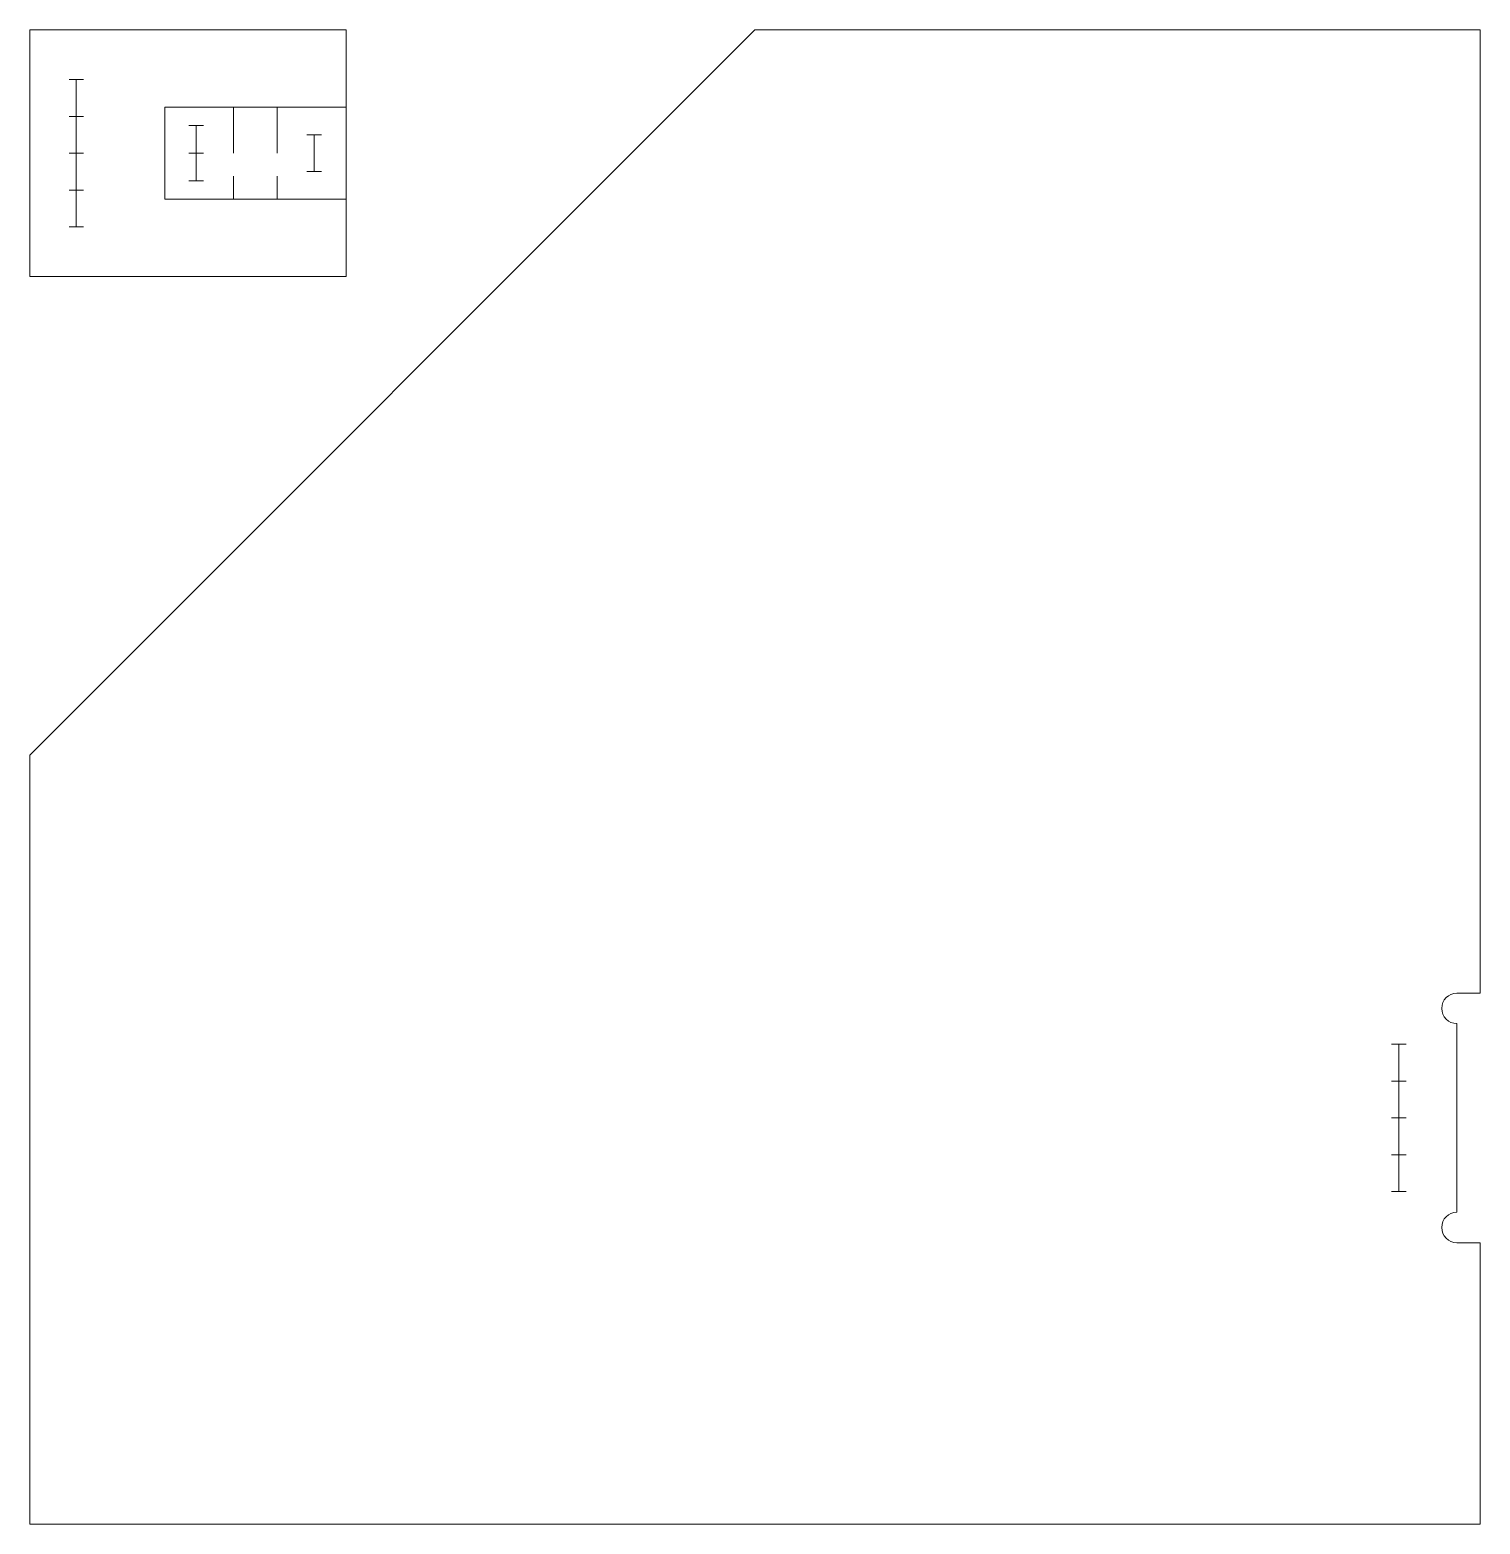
# Model space of a CAD drawing. Header units: millimetres. Extents: x 0 to 100, y 0 to 103.
import ezdxf

# ---------------------------------------------------------------- set-up
doc = ezdxf.new("R2010")
doc.units = ezdxf.units.MM
doc.linetypes.add('HIDDEN2', pattern=[4.7625, 3.175, -1.5875])
doc.layers.get('0').update_dxf_attribs({"lineweight": 0})
doc.layers.add('pcb', color=3, linetype='Continuous', lineweight=0, true_color=0x00ff00)

msp = doc.modelspace()

# ---------------------------------------------------------------- linework, layer by layer
at = {"color": 1, "true_color": 0xff0000, "flags": 128}
msp.add_lwpolyline([(9.3, 91.325), (21.8, 91.325), (21.8, 97.675), (9.3, 97.675)], close=True, dxfattribs=at)
at = {"color": 1, "linetype": 'HIDDEN2', "true_color": 0xff0000, "flags": 128}
for points in [[(14.05, 97.675), (14.05, 91.325)], [(17.05, 97.675), (17.05, 91.325)]]:
    msp.add_lwpolyline(points, dxfattribs=at)
at = {"layer": 'pcb', "flags": 128}
msp.add_lwpolyline([(0, 53), (0, 0), (100, 0), (100, 19.4), (98.4, 19.4, -1), (98.4, 21.5), (98.4, 34.5, -1), (98.4, 36.6), (100, 36.6), (100, 103), (50, 103), (0, 53)], format="xyb", dxfattribs=at)
msp.add_lwpolyline([(0, 86), (21.8, 86), (21.8, 103), (0, 103)], close=True, dxfattribs=at)
for points in [[(2.7, 99.58), (3.7, 99.58)], [(3.2, 89.42), (3.2, 99.58)], [(2.7, 97.04), (3.7, 97.04)], [(10.97, 96.41), (11.97, 96.41)], [(11.47, 92.59), (11.47, 96.41)], [(19.1, 95.77), (20.1, 95.77)], [(19.6, 93.23), (19.6, 95.77)], [(2.7, 94.5), (3.7, 94.5)], [(10.97, 94.5), (11.97, 94.5)], [(19.1, 93.23), (20.1, 93.23)], [(2.7, 91.96), (3.7, 91.96)], [(10.97, 92.59), (11.97, 92.59)], [(2.7, 89.42), (3.7, 89.42)], [(93.9, 33.08), (94.9, 33.08)], [(94.4, 22.92), (94.4, 33.08)], [(93.9, 30.54), (94.9, 30.54)], [(93.9, 28), (94.9, 28)], [(93.9, 25.46), (94.9, 25.46)], [(93.9, 22.92), (94.9, 22.92)]]:
    msp.add_lwpolyline(points, dxfattribs=at)

doc.saveas('drawing.dxf')
